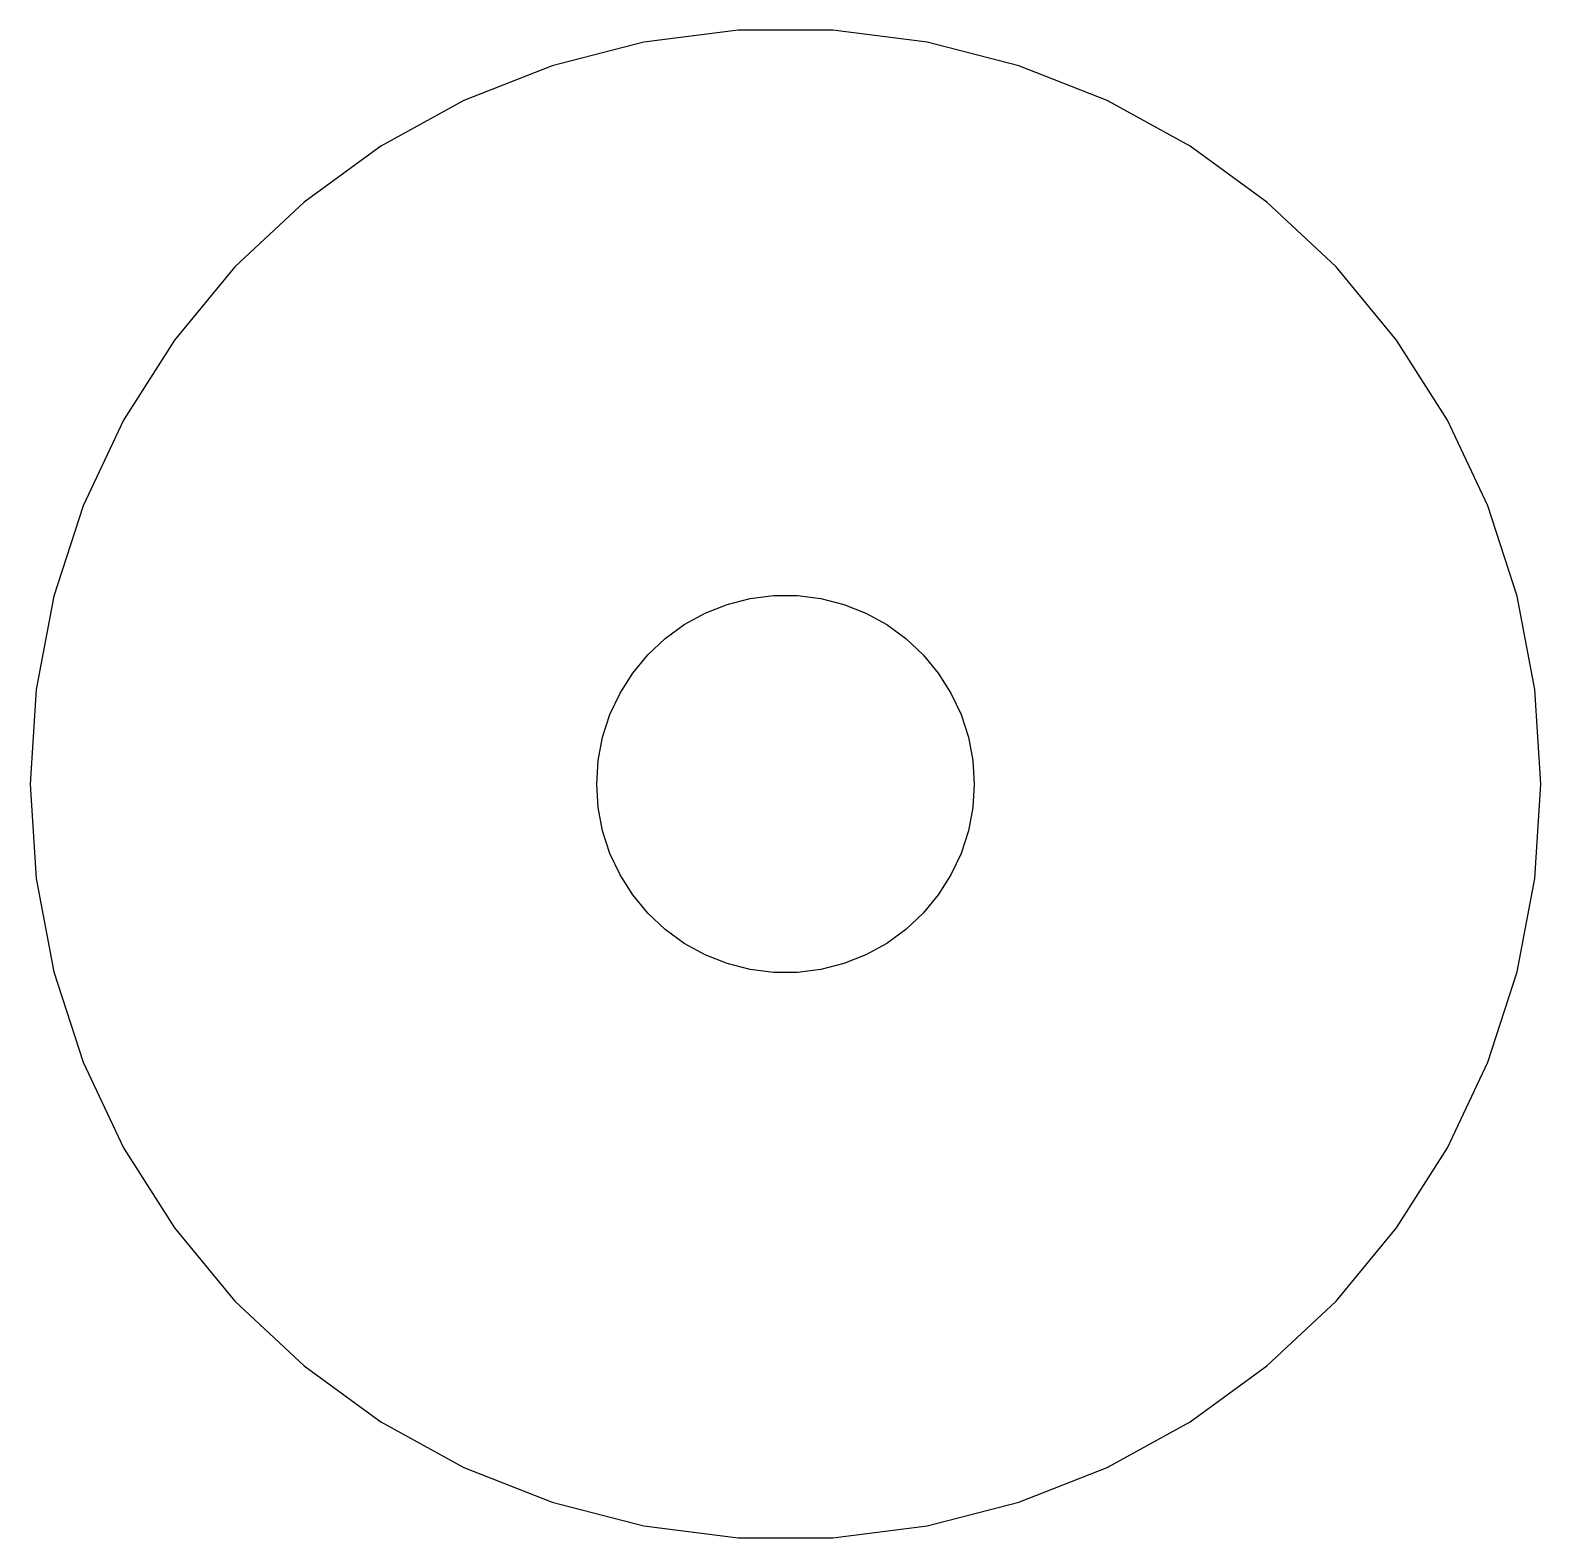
# Model space of a CAD drawing. Header units: metres. Extents: x -20 to 20, y -20 to 20.
import ezdxf

# ---------------------------------------------------------------- set-up
doc = ezdxf.new("R2010")
doc.units = ezdxf.units.M

msp = doc.modelspace()

# ---------------------------------------------------------------- linework, layer by layer
for p, q in [((-3.74762, 19.6457), (-6.18033, 19.0211)), ((-1.2558, 19.9605), (-3.74762, 19.6457)), ((1.2558, 19.9605), (-1.2558, 19.9605)), ((3.74762, 19.6457), (1.2558, 19.9605)), ((6.18033, 19.0211), (3.74762, 19.6457)), ((-6.18033, 19.0211), (-8.51558, 18.0965)), ((8.51558, 18.0965), (6.18033, 19.0211)), ((-8.51558, 18.0965), (-10.7165, 16.8866)), ((10.7165, 16.8866), (8.51558, 18.0965)), ((-10.7165, 16.8866), (-12.7485, 15.4103)), ((12.7485, 15.4103), (10.7165, 16.8866)), ((-12.7485, 15.4103), (-14.5794, 13.6909)), ((14.5794, 13.6909), (12.7485, 15.4103)), ((-14.5794, 13.6909), (-16.1803, 11.7557)), ((16.1803, 11.7557), (14.5794, 13.6909)), ((-16.1803, 11.7557), (-17.5261, 9.63507)), ((17.5261, 9.63507), (16.1803, 11.7557)), ((-17.5261, 9.63507), (-18.5955, 7.36249)), ((18.5955, 7.36249), (17.5261, 9.63507)), ((-18.5955, 7.36249), (-19.3717, 4.97379)), ((19.3717, 4.97379), (18.5955, 7.36249)), ((-19.3717, 4.97379), (-19.8423, 2.50665)), ((-1.54507, 4.75528), (-0.936905, 4.91142)), ((-0.936905, 4.91142), (-0.31395, 4.99013)), ((-0.31395, 4.99013), (0.31395, 4.99013)), ((0.31395, 4.99013), (0.936905, 4.91142)), ((0.936905, 4.91142), (1.54507, 4.75528)), ((19.8423, 2.50665), (19.3717, 4.97379)), ((-2.67912, 4.22163), (-2.12889, 4.52412)), ((-2.12889, 4.52412), (-1.54507, 4.75528)), ((1.54507, 4.75528), (2.12889, 4.52412)), ((2.12889, 4.52412), (2.67912, 4.22163)), ((-3.18712, 3.85255), (-2.67912, 4.22163)), ((2.67912, 4.22163), (3.18712, 3.85255)), ((-3.64484, 3.42273), (-3.18712, 3.85255)), ((3.18712, 3.85255), (3.64484, 3.42273)), ((-4.04507, 2.93892), (-3.64484, 3.42273)), ((3.64484, 3.42273), (4.04507, 2.93892)), ((-4.38153, 2.40877), (-4.04507, 2.93892)), ((4.04507, 2.93892), (4.38153, 2.40877)), ((-19.8423, 2.50665), (-20, 0)), ((-4.64888, 1.84062), (-4.38153, 2.40877)), ((4.38153, 2.40877), (4.64888, 1.84062)), ((20, 0), (19.8423, 2.50665)), ((-4.84291, 1.24344), (-4.64888, 1.84062)), ((4.64888, 1.84062), (4.84291, 1.24344)), ((-4.96057, 0.626663), (-4.84291, 1.24344)), ((4.84291, 1.24344), (4.96057, 0.626663)), ((-5, 0), (-4.96057, 0.626663)), ((4.96057, 0.626663), (5, 0)), ((-20, 0), (-19.8423, -2.50665)), ((-4.96057, -0.626663), (-5, 0)), ((5, 0), (4.96057, -0.626663)), ((19.8423, -2.50665), (20, 0)), ((-4.84291, -1.24344), (-4.96057, -0.626663)), ((4.96057, -0.626663), (4.84291, -1.24344)), ((-4.64888, -1.84062), (-4.84291, -1.24344)), ((4.84291, -1.24344), (4.64888, -1.84062)), ((-4.38153, -2.40877), (-4.64888, -1.84062)), ((4.64888, -1.84062), (4.38153, -2.40877)), ((-19.8423, -2.50665), (-19.3717, -4.97379)), ((-4.04507, -2.93892), (-4.38153, -2.40877)), ((4.38153, -2.40877), (4.04507, -2.93892)), ((19.3717, -4.97379), (19.8423, -2.50665)), ((-3.64484, -3.42273), (-4.04507, -2.93892)), ((4.04507, -2.93892), (3.64484, -3.42273)), ((-3.18712, -3.85255), (-3.64484, -3.42273)), ((3.64484, -3.42273), (3.18712, -3.85255)), ((-2.67912, -4.22163), (-3.18712, -3.85255)), ((3.18712, -3.85255), (2.67912, -4.22163)), ((-2.12889, -4.52412), (-2.67912, -4.22163)), ((2.67912, -4.22163), (2.12889, -4.52412)), ((-1.54507, -4.75528), (-2.12889, -4.52412)), ((-0.936905, -4.91142), (-1.54507, -4.75528)), ((1.54507, -4.75528), (0.936905, -4.91142)), ((2.12889, -4.52412), (1.54507, -4.75528)), ((-19.3717, -4.97379), (-18.5955, -7.36249)), ((-0.31395, -4.99013), (-0.936905, -4.91142)), ((0.31395, -4.99013), (-0.31395, -4.99013)), ((0.936905, -4.91142), (0.31395, -4.99013)), ((18.5955, -7.36249), (19.3717, -4.97379)), ((-18.5955, -7.36249), (-17.5261, -9.63507)), ((17.5261, -9.63507), (18.5955, -7.36249)), ((-17.5261, -9.63507), (-16.1803, -11.7557)), ((16.1803, -11.7557), (17.5261, -9.63507)), ((-16.1803, -11.7557), (-14.5794, -13.6909)), ((14.5794, -13.6909), (16.1803, -11.7557)), ((-14.5794, -13.6909), (-12.7485, -15.4103)), ((12.7485, -15.4103), (14.5794, -13.6909)), ((-12.7485, -15.4103), (-10.7165, -16.8866)), ((10.7165, -16.8866), (12.7485, -15.4103)), ((-10.7165, -16.8866), (-8.51558, -18.0965)), ((8.51558, -18.0965), (10.7165, -16.8866)), ((-8.51558, -18.0965), (-6.18033, -19.0211)), ((6.18033, -19.0211), (8.51558, -18.0965)), ((-6.18033, -19.0211), (-3.74762, -19.6457)), ((3.74762, -19.6457), (6.18033, -19.0211)), ((-3.74762, -19.6457), (-1.2558, -19.9605)), ((-1.2558, -19.9605), (1.2558, -19.9605)), ((1.2558, -19.9605), (3.74762, -19.6457))]:
    msp.add_line(p, q)

doc.saveas('drawing.dxf')
